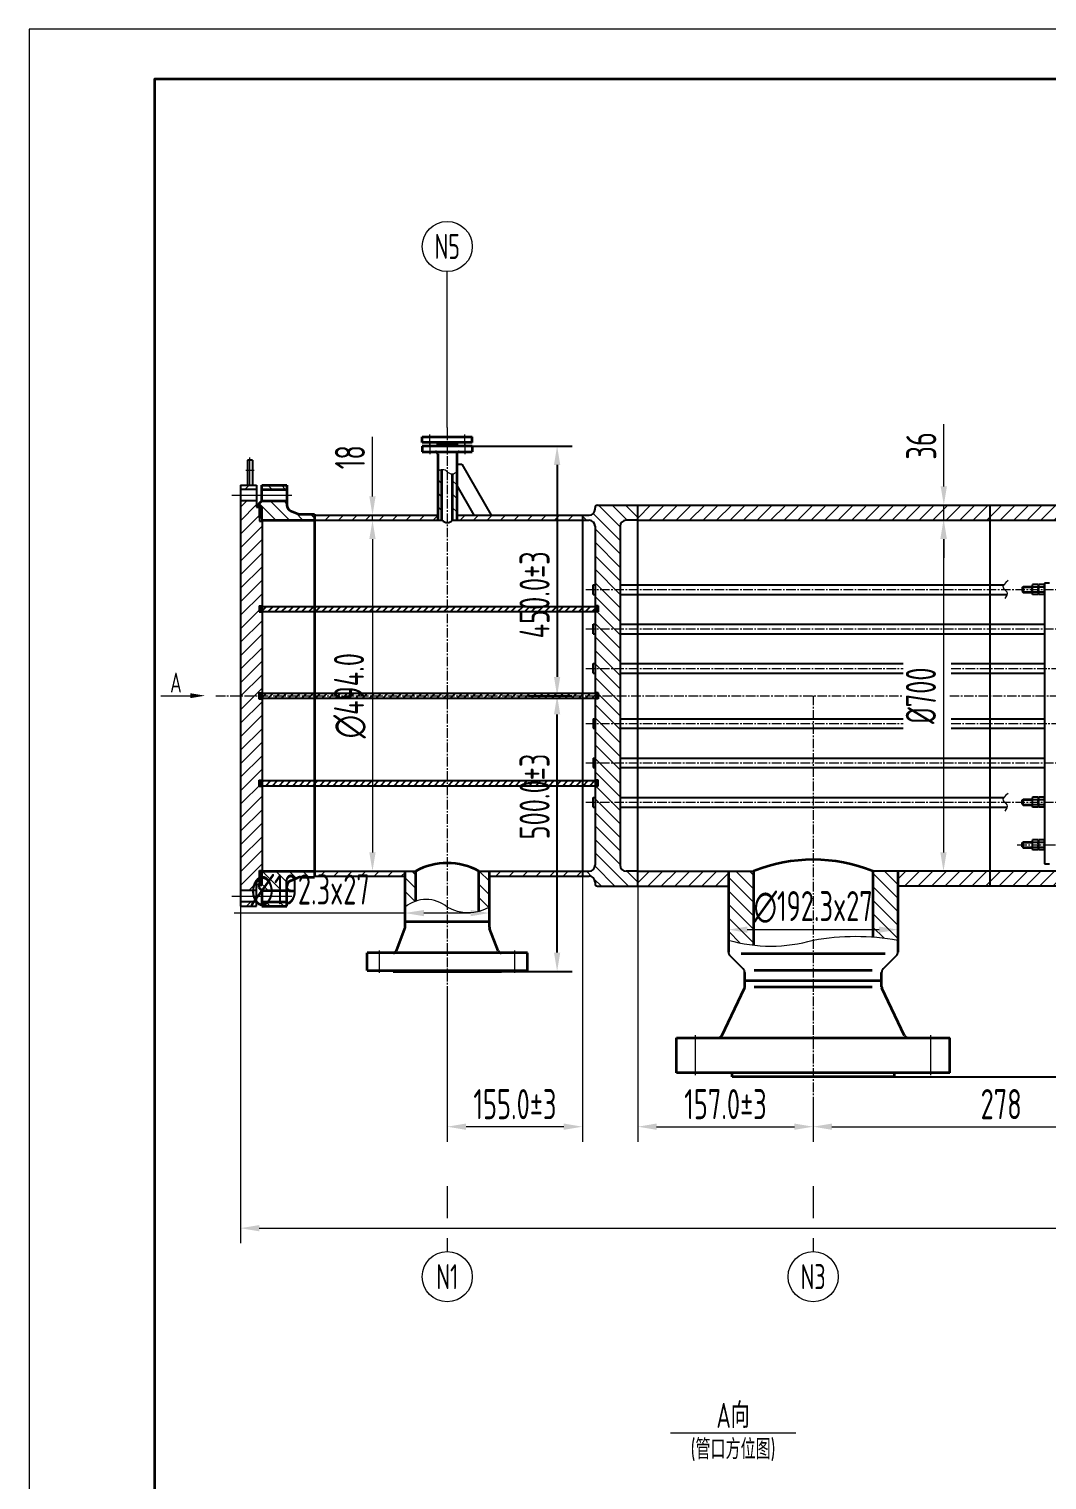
# Model space of a CAD drawing. Header units: millimetres. Extents: x 5765 to 6606, y -201 to 393.
# Drawn here: x 5765 to 5968.1, y 104 to 393.4 of the extents above; entities that cross this region are included whole.
import ezdxf
from ezdxf.enums import TextEntityAlignment as Align

# ---------------------------------------------------------------- set-up
doc = ezdxf.new("R2010")
doc.units = ezdxf.units.MM
doc.linetypes.add('CENTER2', pattern=[28.575, 19.05, -3.175, 3.175, -3.175])
for name, color, linetype, lineweight in [('1粗实线', 7, 'Continuous', 35), ('2细实线', 3, 'Continuous', 13), ('3中心线', 1, 'CENTER2', 13), ('6剖面线', 6, 'Continuous', 13), ('7文本', 2, 'Continuous', 13), ('8标注', 3, 'Continuous', 13), ('9图表', 4, 'Continuous', 13)]:
    doc.layers.add(name, color=color, linetype=linetype, lineweight=lineweight)
doc.styles.add('lanpec', font='bpec_e.shx', dxfattribs={"width": 0.75, "bigfont": 'hztxt.shx'})
doc.styles.add('lanpec-dim', font='bpec_e.shx', dxfattribs={"width": 0.75})
doc.dimstyles.new('lanpec-1.5', dxfattribs={"dimscale": 1.5, "dimtxt": 4, "dimasz": 2.5, "dimexe": 2, "dimexo": 0, "dimgap": 1, "dimtad": 1, "dimrnd": 0.01, "dimdsep": 46, "dimtxsty": 'lanpec', "dimcen": 0, "dimclrd": 4, "dimclre": 4, "dimclrt": 4, "dimadec": 1, "dimazin": 2, "dimtfac": 1, "dimtmove": 0, "dimatfit": 3, "dimfxl": 1, "dimtfillclr": 4, "dimlwd": -1, "dimlwe": -1, "dimarcsym": 0})
doc.dimstyles.new('lanpec-1.5水平', dxfattribs={"dimscale": 1.5, "dimtxt": 4, "dimasz": 2.5, "dimexe": 2, "dimexo": 0, "dimgap": 1, "dimtad": 1, "dimtoh": 1, "dimrnd": 0.01, "dimdsep": 46, "dimtxsty": 'lanpec', "dimcen": 0, "dimclrd": 4, "dimclre": 4, "dimclrt": 4, "dimadec": 1, "dimazin": 2, "dimtfac": 1, "dimtmove": 0, "dimatfit": 3, "dimfxl": 1, "dimtfillclr": 4, "dimlwd": -1, "dimlwe": -1, "dimarcsym": 0})
pattern_1 = [(135, (3557.504, 860.3514), (-1.3470384, -1.3470384), [])]
pattern_2 = [(45, (3557.504, 860.3514), (-1.3470384, 1.3470384), [])]
pattern_3 = [(135, (5763.204, -194.7723), (-1.3470384, -1.3470384), [])]

# ---------------------------------------------------------------- blocks, each defined once
blk = doc.blocks.new('A1')
at = {"layer": '1粗实线'}
blk.add_lwpolyline([(-816, 10), (-10, 10), (-10, 584), (-816, 584)], close=True, dxfattribs=at)
at = {"layer": '9图表'}
blk.add_lwpolyline([(-841, 0), (0, 0), (0, 594), (-841, 594)], close=True, dxfattribs=at)
blk = doc.blocks.new('*D54')
at = {"layer": '8标注', "color": 4, "transparency": 16777216}
for p, q in [((5886.46, 222.45), (5886.46, 171.47)), ((5921.46, 179.62), (5921.46, 171.47)), ((5890.21, 174.47), (5917.71, 174.47))]:
    blk.add_line(p, q, dxfattribs=at)
for points in [[(5890.21, 175.1), (5890.21, 173.85), (5886.46, 174.47)], [(5917.71, 175.1), (5917.71, 173.85), (5921.46, 174.47)]]:
    blk.add_solid(points, dxfattribs=at)
at = {"layer": 'Defpoints', "color": 0, "transparency": 16777216}
for p in [(5886.46, 222.45), (5921.46, 179.62), (5921.46, 174.47)]:
    blk.add_point(p, dxfattribs=at)
at = {"layer": '8标注', "color": 4, "transparency": 16777216, "insert": (5903.96, 178.97), "char_height": 6, "attachment_point": 5, "style": 'lanpec'}
blk.add_mtext('157.0±3', dxfattribs=at)
blk = doc.blocks.new('*D55')
at = {"layer": '8标注', "color": 4, "transparency": 16777216}
for p, q in [((5875.46, 224.45), (5875.46, 171.47)), ((5848.46, 201.31), (5848.46, 171.47)), ((5871.71, 174.47), (5852.21, 174.47))]:
    blk.add_line(p, q, dxfattribs=at)
for points in [[(5852.21, 175.1), (5852.21, 173.85), (5848.46, 174.47)], [(5871.71, 175.1), (5871.71, 173.85), (5875.46, 174.47)]]:
    blk.add_solid(points, dxfattribs=at)
at = {"layer": 'Defpoints', "color": 0, "transparency": 16777216}
for p in [(5875.46, 224.45), (5848.46, 201.31), (5848.46, 174.47)]:
    blk.add_point(p, dxfattribs=at)
at = {"layer": '8标注', "color": 4, "transparency": 16777216, "insert": (5861.96, 178.97), "char_height": 6, "attachment_point": 5, "style": 'lanpec'}
blk.add_mtext('155.0±3', dxfattribs=at)
blk = doc.blocks.new('*D38')
at = {"layer": '8标注', "color": 4, "transparency": 16777216}
for p, q in [((5996.46, 200.78), (5996.46, 171.47)), ((5921.46, 179.62), (5921.46, 171.47)), ((5925.21, 174.47), (5992.71, 174.47))]:
    blk.add_line(p, q, dxfattribs=at)
for points in [[(5925.21, 175.1), (5925.21, 173.85), (5921.46, 174.47)], [(5992.71, 175.1), (5992.71, 173.85), (5996.46, 174.47)]]:
    blk.add_solid(points, dxfattribs=at)
at = {"layer": 'Defpoints', "color": 0, "transparency": 16777216}
for p in [(5996.46, 200.78), (5921.46, 179.62), (5996.46, 174.47)]:
    blk.add_point(p, dxfattribs=at)
at = {"layer": '8标注', "color": 4, "transparency": 16777216, "insert": (5958.96, 178.97), "char_height": 6, "attachment_point": 5, "style": 'lanpec'}
blk.add_mtext('278', dxfattribs=at)
blk = doc.blocks.new('*D53')
at = {"layer": '8标注', "color": 4, "transparency": 16777216}
for p, q in [((5807.21, 218.45), (5807.21, 151.23)), ((6379.11, 218.45), (6379.11, 151.23)), ((5810.96, 154.23), (6375.36, 154.23))]:
    blk.add_line(p, q, dxfattribs=at)
for points in [[(5810.96, 154.85), (5810.96, 153.6), (5807.21, 154.23)], [(6375.36, 154.85), (6375.36, 153.6), (6379.11, 154.23)]]:
    blk.add_solid(points, dxfattribs=at)
at = {"layer": 'Defpoints', "color": 0, "transparency": 16777216}
for p in [(5807.21, 218.45), (6379.11, 218.45), (6379.11, 154.23)]:
    blk.add_point(p, dxfattribs=at)
at = {"layer": '8标注', "color": 4, "transparency": 16777216, "insert": (6093.16, 158.73), "char_height": 6, "attachment_point": 5, "style": 'lanpec'}
blk.add_mtext('5498', dxfattribs=at)
blk = doc.blocks.new('管口号')
at = {"layer": '2细实线'}
blk.add_circle((0, 5), 5, dxfattribs=at)
at = {"layer": '7文本', "style": 'lanpec', "width": 0.75}
blk.add_attdef('N', text='', height=5, dxfattribs=at).set_placement((0, 5), align=Align.MIDDLE_CENTER)
blk = doc.blocks.new('*D44')
at = {"layer": '8标注', "color": 4, "transparency": 16777216}
for p, q in [((5838.3, 295.45), (5830.55, 295.45)), ((5833.55, 291.7), (5833.55, 229.2)), ((5834.2, 225.45), (5830.55, 225.45))]:
    blk.add_line(p, q, dxfattribs=at)
for points in [[(5832.92, 291.7), (5834.17, 291.7), (5833.55, 295.45)], [(5832.92, 229.2), (5834.17, 229.2), (5833.55, 225.45)]]:
    blk.add_solid(points, dxfattribs=at)
at = {"layer": 'Defpoints', "color": 0, "transparency": 16777216}
for p in [(5838.3, 295.45), (5833.55, 225.45), (5834.2, 225.45)]:
    blk.add_point(p, dxfattribs=at)
at = {"layer": '8标注', "color": 4, "transparency": 16777216, "insert": (5829.05, 260.45), "char_height": 6, "attachment_point": 5, "rotation": 90, "style": 'lanpec'}
blk.add_mtext('∅494.0', dxfattribs=at)
blk = doc.blocks.new('*D45')
at = {"layer": '8标注', "color": 4, "transparency": 16777216}
for p, q in [((5833.55, 300.2), (5833.55, 312.12)), ((5833.55, 296.45), (5836.55, 296.45)), ((5833.55, 295.45), (5833.55, 296.45)), ((5833.55, 295.45), (5836.55, 295.45)), ((5833.55, 291.7), (5833.55, 287.95))]:
    blk.add_line(p, q, dxfattribs=at)
for points in [[(5832.92, 300.2), (5834.17, 300.2), (5833.55, 296.45)], [(5832.92, 291.7), (5834.17, 291.7), (5833.55, 295.45)]]:
    blk.add_solid(points, dxfattribs=at)
at = {"layer": 'Defpoints', "color": 0, "transparency": 16777216}
for p in [(5833.55, 296.45), (5833.55, 296.45), (5833.55, 295.45)]:
    blk.add_point(p, dxfattribs=at)
at = {"layer": '8标注', "color": 4, "transparency": 16777216, "insert": (5829.05, 308.03), "char_height": 6, "attachment_point": 5, "rotation": 90, "style": 'lanpec'}
blk.add_mtext('18', dxfattribs=at)
blk = doc.blocks.new('*D51')
at = {"layer": '8标注', "color": 4, "transparency": 16777216}
for p, q in [((5904.56, 215.24), (5904.56, 210.78)), ((5938.36, 213.23), (5938.36, 216.78)), ((5908.31, 213.78), (5934.61, 213.78))]:
    blk.add_line(p, q, dxfattribs=at)
for points in [[(5908.31, 214.41), (5908.31, 213.16), (5904.56, 213.78)], [(5934.61, 214.41), (5934.61, 213.16), (5938.36, 213.78)]]:
    blk.add_solid(points, dxfattribs=at)
at = {"layer": 'Defpoints', "color": 0, "transparency": 16777216}
for p in [(5904.56, 215.24), (5938.36, 213.78), (5938.36, 213.23)]:
    blk.add_point(p, dxfattribs=at)
at = {"layer": '8标注', "color": 4, "transparency": 16777216, "insert": (5921.46, 218.28), "char_height": 6, "width": 12.6667, "attachment_point": 5, "style": 'lanpec'}
blk.add_mtext('∅192.3x27', dxfattribs=at)
blk = doc.blocks.new('*D40')
at = {"color": 4, "transparency": 16777216}
for p, q in [((5864.65, 260.45), (5873.38, 260.45)), ((5870.38, 209.2), (5870.38, 256.7)), ((5858.64, 205.45), (5873.38, 205.45))]:
    blk.add_line(p, q, dxfattribs=at)
for points in [[(5869.75, 256.7), (5871, 256.7), (5870.38, 260.45)], [(5869.75, 209.2), (5871, 209.2), (5870.38, 205.45)]]:
    blk.add_solid(points, dxfattribs=at)
at = {"layer": 'Defpoints', "color": 0, "transparency": 16777216}
for p in [(5864.65, 260.45), (5870.38, 260.45), (5858.64, 205.45)]:
    blk.add_point(p, dxfattribs=at)
at = {"color": 4, "transparency": 16777216, "insert": (5865.88, 240.33), "char_height": 6, "attachment_point": 5, "rotation": 90, "style": 'lanpec'}
blk.add_mtext('500.0±3', dxfattribs=at)
blk = doc.blocks.new('*D56')
at = {"color": 4, "transparency": 16777216}
for p, q in [((6023.41, 260.45), (6030.06, 260.45)), ((6027.06, 188.2), (6027.06, 256.7)), ((5937.65, 184.45), (6030.06, 184.45))]:
    blk.add_line(p, q, dxfattribs=at)
for points in [[(6026.43, 256.7), (6027.68, 256.7), (6027.06, 260.45)], [(6026.43, 188.2), (6027.68, 188.2), (6027.06, 184.45)]]:
    blk.add_solid(points, dxfattribs=at)
at = {"layer": 'Defpoints', "color": 0, "transparency": 16777216}
for p in [(6023.41, 260.45), (6027.06, 260.45), (5937.65, 184.45)]:
    blk.add_point(p, dxfattribs=at)
at = {"color": 4, "transparency": 16777216, "insert": (6022.56, 202.57), "char_height": 6, "attachment_point": 5, "rotation": 90, "style": 'lanpec'}
blk.add_mtext('500.0±3', dxfattribs=at)
blk = doc.blocks.new('*D42')
at = {"layer": '8标注', "color": 4, "transparency": 16777216}
for p, q in [((5840.05, 217.09), (5805.96, 217.09)), ((5840.05, 217.49), (5840.05, 214.09)), ((5853.13, 217.09), (5843.8, 217.09)), ((5856.88, 217.49), (5856.88, 214.09))]:
    blk.add_line(p, q, dxfattribs=at)
for points in [[(5843.8, 217.71), (5843.8, 216.46), (5840.05, 217.09)], [(5853.13, 217.71), (5853.13, 216.46), (5856.88, 217.09)]]:
    blk.add_solid(points, dxfattribs=at)
at = {"layer": 'Defpoints', "color": 0, "transparency": 16777216}
for p in [(5840.05, 217.49), (5856.88, 217.49), (5856.88, 217.09)]:
    blk.add_point(p, dxfattribs=at)
at = {"layer": '8标注', "color": 4, "transparency": 16777216, "insert": (5821.13, 221.59), "char_height": 6, "attachment_point": 5, "style": 'lanpec'}
blk.add_mtext('∅192.3x27', dxfattribs=at)
blk = doc.blocks.new('*U58')
at = {"layer": '2细实线'}
blk.add_line((-12.5, 0), (12.5, 0), dxfattribs=at)
at = {"layer": '7文本', "style": 'lanpec', "width": 0.75}
for tag, height, p in [('节点图名称', 5, (0, 3.5)), ('比例', 4, (0, -3.25))]:
    blk.add_attdef(tag, text='', height=height, dxfattribs=at).set_placement(p, align=Align.MIDDLE_CENTER)
blk = doc.blocks.new('*D63')
at = {"color": 4, "transparency": 16777216}
for p, q in [((5850.61, 310.25), (5873.38, 310.25)), ((5870.38, 306.5), (5870.38, 264.2)), ((5864.65, 260.45), (5873.38, 260.45))]:
    blk.add_line(p, q, dxfattribs=at)
for points in [[(5869.75, 306.5), (5871, 306.5), (5870.38, 310.25)], [(5869.75, 264.2), (5871, 264.2), (5870.38, 260.45)]]:
    blk.add_solid(points, dxfattribs=at)
at = {"layer": 'Defpoints', "color": 0, "transparency": 16777216}
for p in [(5850.61, 310.25), (5864.65, 260.45), (5870.38, 260.45)]:
    blk.add_point(p, dxfattribs=at)
at = {"color": 4, "transparency": 16777216, "insert": (5865.88, 280.57), "char_height": 6, "attachment_point": 5, "rotation": 90, "style": 'lanpec'}
blk.add_mtext('450.0±3', dxfattribs=at)
blk = doc.blocks.new('*D72')
at = {"layer": '8标注', "color": 4, "transparency": 16777216}
for p, q in [((5947.45, 295.45), (5950.45, 295.45)), ((5947.45, 291.7), (5947.45, 229.2)), ((5947.45, 225.45), (5950.45, 225.45))]:
    blk.add_line(p, q, dxfattribs=at)
for points in [[(5946.83, 291.7), (5948.08, 291.7), (5947.45, 295.45)], [(5946.83, 229.2), (5948.08, 229.2), (5947.45, 225.45)]]:
    blk.add_solid(points, dxfattribs=at)
at = {"layer": 'Defpoints', "color": 0, "transparency": 16777216}
for p in [(5947.45, 295.45), (5947.45, 225.45), (5947.45, 225.45)]:
    blk.add_point(p, dxfattribs=at)
at = {"layer": '8标注', "color": 4, "transparency": 16777216, "insert": (5942.95, 260.45), "char_height": 6, "attachment_point": 5, "rotation": 90, "style": 'lanpec'}
blk.add_mtext('%%c700', dxfattribs=at)
blk = doc.blocks.new('*D73')
at = {"layer": '8标注', "color": 4, "transparency": 16777216}
for p, q in [((5947.52, 302.2), (5947.52, 314.62)), ((5947.52, 298.45), (5950.52, 298.45)), ((5947.52, 295.45), (5947.52, 298.45)), ((5947.45, 295.45), (5950.52, 295.45)), ((5947.52, 291.7), (5947.52, 287.95))]:
    blk.add_line(p, q, dxfattribs=at)
for points in [[(5946.89, 302.2), (5948.14, 302.2), (5947.52, 298.45)], [(5946.89, 291.7), (5948.14, 291.7), (5947.52, 295.45)]]:
    blk.add_solid(points, dxfattribs=at)
at = {"layer": 'Defpoints', "color": 0, "transparency": 16777216}
for p in [(5947.52, 298.45), (5947.52, 298.45), (5947.45, 295.45)]:
    blk.add_point(p, dxfattribs=at)
at = {"layer": '8标注', "color": 4, "transparency": 16777216, "insert": (5943.02, 310.28), "char_height": 6, "attachment_point": 5, "rotation": 90, "style": 'lanpec'}
blk.add_mtext('36', dxfattribs=at)

msp = doc.modelspace()

# ---------------------------------------------------------------- hatches: boundary and pattern name
h = msp.add_hatch()
h.set_pattern_fill('ANSI37', color=6, scale=0.05)
h.set_pattern_definition([(45, (5696.0028, 662.83329), (-0.1122532, 0.1122532), []), (135, (5696.0028, 662.83329), (-0.1122532, -0.1122532), [])])
h.paths.add_polyline_path([(5811.36, 278.37), (5810.91, 278.37), (5810.91, 277.77), (5811.36, 277.77)])
h.paths.add_polyline_path([(5811.36, 277.77), (5810.91, 277.77), (5810.91, 277.17), (5811.36, 277.17)])
h = msp.add_hatch()
h.set_pattern_fill('ANSI31', color=6, scale=0.3)
h.set_pattern_definition([(45, (5763.2028, 662.8333), (-0.6735192, 0.6735192), [])])
h.paths.add_polyline_path([(5821.96, 278.27), (5811.36, 278.27), (5811.36, 277.77), (5821.96, 277.77)])
h.paths.add_polyline_path([(5821.96, 277.77), (5811.36, 277.77), (5811.36, 277.27), (5821.96, 277.27)])
h.paths.add_polyline_path([(5875.46, 278.27), (5848.46, 278.27), (5848.46, 277.77), (5875.46, 277.77)])
h.paths.add_polyline_path([(5875.46, 277.77), (5848.46, 277.77), (5848.46, 277.27), (5875.46, 277.27)])
h.paths.add_polyline_path([(5878.11, 277.77), (5875.46, 277.77), (5875.46, 277.27), (5878.11, 277.27)])
h.paths.add_polyline_path([(5878.11, 278.27), (5875.46, 278.27), (5875.46, 277.77), (5878.11, 277.77)])
h.paths.add_polyline_path([(5834.287, 277.77), (5834.287, 277.27), (5848.46, 277.27), (5848.46, 277.77)])
h.paths.add_polyline_path([(5834.287, 277.27), (5834.287, 277.77), (5821.96, 277.77), (5821.96, 277.27)])
h.paths.add_polyline_path([(5834.287, 278.27), (5834.287, 277.77), (5848.46, 277.77), (5848.46, 278.27)])
h.paths.add_polyline_path([(5834.287, 277.77), (5834.287, 278.27), (5821.96, 278.27), (5821.96, 277.77)])
h = msp.add_hatch()
h.set_pattern_fill('ANSI37', color=6, scale=0.05)
h.set_pattern_definition([(45, (5763.2028, 662.83329), (-0.1122532, 0.1122532), []), (135, (5763.2028, 662.83329), (-0.1122532, -0.1122532), [])])
h.paths.add_polyline_path([(5878.56, 278.37), (5878.11, 278.37), (5878.11, 277.77), (5878.56, 277.77)])
h.paths.add_polyline_path([(5878.56, 277.77), (5878.11, 277.77), (5878.11, 277.17), (5878.56, 277.17)])
h = msp.add_hatch()
h.set_pattern_fill('ANSI37', color=6, scale=0.05)
h.set_pattern_definition([(45, (5695.9928, 645.50329), (-0.1122532, 0.1122532), []), (135, (5695.9928, 645.50329), (-0.1122532, -0.1122532), [])])
h.paths.add_polyline_path([(5811.35, 261.04), (5810.9, 261.04), (5810.9, 260.44), (5811.35, 260.44)])
h.paths.add_polyline_path([(5811.35, 260.44), (5810.9, 260.44), (5810.9, 259.84), (5811.35, 259.84)])
h = msp.add_hatch()
h.set_pattern_fill('ANSI31', color=6, scale=0.3)
h.set_pattern_definition([(45, (5763.1928, 645.5033), (-0.6735192, 0.6735192), [])])
h.paths.add_polyline_path([(5821.95, 260.94), (5811.35, 260.94), (5811.35, 260.44), (5821.95, 260.44)])
h.paths.add_polyline_path([(5821.95, 260.44), (5811.35, 260.44), (5811.35, 259.94), (5821.95, 259.94)])
h.paths.add_polyline_path([(5875.45, 260.94), (5848.45, 260.94), (5848.45, 260.44), (5875.45, 260.44)])
h.paths.add_polyline_path([(5875.45, 260.44), (5848.45, 260.44), (5848.45, 259.94), (5875.45, 259.94)])
h.paths.add_polyline_path([(5878.1, 260.44), (5875.45, 260.44), (5875.45, 259.94), (5878.1, 259.94)])
h.paths.add_polyline_path([(5878.1, 260.94), (5875.45, 260.94), (5875.45, 260.44), (5878.1, 260.44)])
h.paths.add_polyline_path([(5834.277, 260.44), (5834.277, 259.94), (5848.45, 259.94), (5848.45, 260.44)])
h.paths.add_polyline_path([(5834.277, 259.94), (5834.277, 260.44), (5821.95, 260.44), (5821.95, 259.94)])
h.paths.add_polyline_path([(5834.277, 260.94), (5834.277, 260.44), (5848.45, 260.44), (5848.45, 260.94)])
h.paths.add_polyline_path([(5834.277, 260.44), (5834.277, 260.94), (5821.95, 260.94), (5821.95, 260.44)])
h = msp.add_hatch()
h.set_pattern_fill('ANSI37', color=6, scale=0.05)
h.set_pattern_definition([(45, (5763.1928, 645.50329), (-0.1122532, 0.1122532), []), (135, (5763.1928, 645.50329), (-0.1122532, -0.1122532), [])])
h.paths.add_polyline_path([(5878.55, 261.04), (5878.1, 261.04), (5878.1, 260.44), (5878.55, 260.44)])
h.paths.add_polyline_path([(5878.55, 260.44), (5878.1, 260.44), (5878.1, 259.84), (5878.55, 259.84)])
h = msp.add_hatch()
h.set_pattern_fill('ANSI37', color=6, scale=0.05)
h.set_pattern_definition([(45, (5696.0028, 660.87903), (-0.1122532, 0.1122532), []), (135, (5696.0028, 660.87903), (-0.1122532, -0.1122532), [])])
h.paths.add_polyline_path([(5811.36, 242.4), (5810.91, 242.4), (5810.91, 243), (5811.36, 243)])
h.paths.add_polyline_path([(5811.36, 243), (5810.91, 243), (5810.91, 243.6), (5811.36, 243.6)])
h = msp.add_hatch()
h.set_pattern_fill('ANSI31', color=6, scale=0.3)
h.set_pattern_definition([(45, (5763.2028, 660.879), (-0.6735192, 0.6735192), [])])
h.paths.add_polyline_path([(5821.96, 242.5), (5811.36, 242.5), (5811.36, 243), (5821.96, 243)])
h.paths.add_polyline_path([(5821.96, 243), (5811.36, 243), (5811.36, 243.5), (5821.96, 243.5)])
h.paths.add_polyline_path([(5875.46, 242.5), (5848.46, 242.5), (5848.46, 243), (5875.46, 243)])
h.paths.add_polyline_path([(5875.46, 243), (5848.46, 243), (5848.46, 243.5), (5875.46, 243.5)])
h.paths.add_polyline_path([(5878.11, 243), (5875.46, 243), (5875.46, 243.5), (5878.11, 243.5)])
h.paths.add_polyline_path([(5878.11, 242.5), (5875.46, 242.5), (5875.46, 243), (5878.11, 243)])
h.paths.add_polyline_path([(5834.287, 243), (5834.287, 243.5), (5848.46, 243.5), (5848.46, 243)])
h.paths.add_polyline_path([(5834.287, 243.5), (5834.287, 243), (5821.96, 243), (5821.96, 243.5)])
h.paths.add_polyline_path([(5834.287, 242.5), (5834.287, 243), (5848.46, 243), (5848.46, 242.5)])
h.paths.add_polyline_path([(5834.287, 243), (5834.287, 242.5), (5821.96, 242.5), (5821.96, 243)])
h = msp.add_hatch()
h.set_pattern_fill('ANSI37', color=6, scale=0.05)
h.set_pattern_definition([(45, (5763.2028, 660.87903), (-0.1122532, 0.1122532), []), (135, (5763.2028, 660.87903), (-0.1122532, -0.1122532), [])])
h.paths.add_polyline_path([(5878.56, 242.4), (5878.11, 242.4), (5878.11, 243), (5878.56, 243)])
h.paths.add_polyline_path([(5878.56, 243), (5878.11, 243), (5878.11, 243.6), (5878.56, 243.6)])
at = {"layer": '6剖面线'}
h = msp.add_hatch(dxfattribs=at)
h.set_pattern_fill('ANSI31', color=256, scale=0.6, angle=90, style=0)
h.set_pattern_definition(pattern_1)
h.paths.add_polyline_path([(5847.411, 305.533, 0.1897678), (5846.561, 305.12), (5846.561, 295.448), (5847.411, 295.448)])
h.paths.add_polyline_path([(5850.361, 305.12, -0.1897678), (5849.511, 304.707), (5849.511, 295.448), (5850.361, 295.448)])
h = msp.add_hatch(dxfattribs=at)
h.set_pattern_fill('ANSI31', color=256, scale=0.6, style=0)
h.set_pattern_definition([(45, (5809.9361, 249.5905), (-1.34704, 1.34704), [])])
h.paths.add_polyline_path([(5811.511, 260.448), (5807.211, 260.448), (5807.211, 221.598), (5810.411, 221.598), (5810.411, 222.848), (5811.011, 222.848), (5811.011, 224.948), (5811.011, 225.598), (5811.511, 225.598)])
h.paths.add_polyline_path([(5810.411, 219.298), (5807.211, 219.298), (5807.211, 218.448), (5810.411, 218.448)])
h.paths.add_polyline_path([(5807.211, 301.598), (5810.411, 301.598), (5810.411, 302.448), (5807.211, 302.448)])
h.paths.add_polyline_path([(5810.411, 299.298), (5807.211, 299.298), (5807.211, 260.448), (5811.511, 260.448), (5811.511, 295.298), (5811.011, 295.298), (5811.011, 298.048), (5810.411, 298.048)])
h = msp.add_hatch(dxfattribs=at)
h.set_pattern_fill('ANSI31', color=256, scale=0.6, angle=90, style=0)
h.set_pattern_definition(pattern_1)
h.paths.add_polyline_path([(5816.461, 302.448), (5811.461, 302.448), (5811.461, 301.598), (5816.461, 301.598)])
h.paths.add_polyline_path([(5817.215, 297.347, -0.3066784), (5816.461, 298.461), (5816.461, 299.298), (5811.461, 299.298), (5810.861, 298.698), (5810.861, 298.198), (5811.461, 298.198), (5811.461, 295.948), (5811.461, 295.448), (5821.961, 295.448), (5821.961, 296.648), (5819.192, 296.648, -0.0954146), (5818.747, 296.734)])
h.paths.add_polyline_path([(5817.215, 223.55), (5818.747, 224.163, -0.0954146), (5819.192, 224.248), (5821.961, 224.248), (5821.961, 225.448), (5811.461, 225.448), (5811.461, 222.698), (5810.861, 222.698), (5810.861, 222.198), (5811.461, 221.598), (5816.461, 221.598), (5816.461, 222.436, -0.3066784)])
h.paths.add_polyline_path([(5816.461, 219.298), (5811.461, 219.298), (5811.461, 218.448), (5816.461, 218.448)])
h = msp.add_hatch(dxfattribs=at)
h.set_pattern_fill('ANSI37', color=256, scale=0.1, style=0)
h.set_pattern_definition([(45, (3557.504, 860.35143), (-0.224506403, 0.224506403), []), (135, (3557.504, 860.35143), (-0.224506403, -0.224506403), [])])
h.paths.add_polyline_path([(5811.461, 298.148), (5811.011, 298.148), (5811.011, 295.948), (5811.461, 295.948)])
h = msp.add_hatch(dxfattribs=at)
h.set_pattern_fill('ANSI31', color=256, scale=0.6, angle=90, style=0)
h.set_pattern_definition(pattern_1)
h.paths.add_polyline_path([(5882.961, 239.231), (5877.961, 239.231), (5877.961, 226.648, -0.4142136), (5876.761, 225.448), (5875.461, 225.448), (5875.461, 224.448), (5876.761, 224.448, -0.4142136), (5877.961, 223.248), (5877.961, 222.948, 0.4142136), (5878.461, 222.448), (5886.461, 222.448), (5886.461, 225.448), (5884.161, 225.448, -0.4142136), (5882.961, 226.648)])
h.paths.add_polyline_path([(5882.961, 249.948), (5877.961, 249.948), (5877.961, 239.231), (5882.961, 239.231)])
h.paths.add_polyline_path([(5882.961, 260.448), (5877.961, 260.448), (5877.961, 249.948), (5882.961, 249.948)])
h.paths.add_polyline_path([(5882.961, 270.948), (5877.961, 270.948), (5877.961, 260.448), (5882.961, 260.448)])
h.paths.add_polyline_path([(5882.961, 281.666), (5877.961, 281.666), (5877.961, 270.948), (5882.961, 270.948)])
h.paths.add_polyline_path([(5882.961, 294.248, -0.4142136), (5884.161, 295.448), (5886.461, 295.448), (5886.461, 298.448), (5878.461, 298.448, 0.4142136), (5877.961, 297.948), (5877.961, 297.648, -0.4142136), (5876.761, 296.448), (5875.461, 296.448), (5875.461, 295.448), (5876.761, 295.448, -0.4142136), (5877.961, 294.248), (5877.961, 281.666), (5882.961, 281.666)])
h = msp.add_hatch(dxfattribs=at)
h.set_pattern_fill('ANSI31', color=256, scale=0.6, style=0)
h.set_pattern_definition(pattern_2)
h.paths.add_polyline_path([(5886.461, 298.448), (5886.461, 295.448), (5921.461, 295.448), (5921.461, 298.448)])
h.paths.add_polyline_path([(5886.461, 225.448), (5886.461, 222.448), (5904.561, 222.448), (5904.561, 225.448)])
h.paths.add_polyline_path([(5938.361, 225.448), (5938.361, 222.448), (6299.861, 222.448), (6299.861, 225.448)])
h.paths.add_polyline_path([(6247.961, 295.448), (6247.961, 298.448), (5921.461, 298.448), (5921.461, 295.448)])
h.paths.add_polyline_path([(6281.761, 298.448), (6281.761, 295.448), (6299.861, 295.448), (6299.861, 298.448)])
h = msp.add_hatch(dxfattribs=at)
h.set_pattern_fill('ANSI31', color=256, scale=0.6, style=0)
h.set_pattern_definition(pattern_2)
h.paths.add_polyline_path([(5846.561, 295.448), (5846.561, 296.448), (5821.961, 296.448), (5821.961, 295.448)])
h.paths.add_polyline_path([(5875.461, 295.448), (5875.461, 296.448), (5850.361, 296.448), (5850.361, 295.448)])
h = msp.add_hatch(dxfattribs=at)
h.set_pattern_fill('ANSI37', color=256, scale=0.1, style=0)
h.set_pattern_definition([(315, (3557.504, -339.45457), (-0.224506403, -0.224506403), []), (225, (3557.504, -339.45457), (-0.224506403, 0.224506403), [])])
h.paths.add_polyline_path([(5811.461, 224.948), (5811.011, 224.948), (5811.011, 222.748), (5811.461, 222.748)])
h = msp.add_hatch(dxfattribs=at)
h.set_pattern_fill('ANSI31', color=256, scale=0.6, style=0)
h.set_pattern_definition(pattern_2)
h.paths.add_polyline_path([(5840.046, 225.448), (5821.961, 225.448), (5821.961, 224.448), (5840.046, 224.448)])
h.paths.add_polyline_path([(5875.461, 225.448), (5856.876, 225.448), (5856.876, 224.448), (5875.461, 224.448)])
h = msp.add_hatch(dxfattribs=at)
h.set_pattern_fill('ANSI31', color=256, scale=0.6, angle=90, style=0)
h.set_pattern_definition(pattern_3)
h.paths.add_polyline_path([(5842.171, 225.448), (5840.046, 225.448), (5840.046, 218.286, -0.0927426), (5842.171, 219.463)])
h.paths.add_polyline_path([(5854.751, 217.38, 0.0716894), (5856.876, 218.286), (5856.876, 225.448), (5854.751, 225.448)])
h = msp.add_hatch(dxfattribs=at)
h.set_pattern_fill('ANSI31', color=256, scale=0.6, angle=90, style=0)
h.set_pattern_definition(pattern_3)
h.paths.add_polyline_path([(5909.561, 225.448), (5904.561, 225.448), (5904.561, 211.703, 0.04273), (5909.561, 210.684)])
h.paths.add_polyline_path([(5938.361, 225.448), (5933.361, 225.448), (5933.361, 212.328, -0.0262337), (5938.361, 211.703)])

# ---------------------------------------------------------------- linework, layer by layer
for p, q in [((5809.611, 307.448), (5808.611, 307.448)), ((5808.611, 307.448), (5808.611, 302.448)), ((5809.611, 307.448), (5809.611, 302.448)), ((5850.361, 306.628), (5851.361, 306.628)), ((5851.361, 306.628), (5857.239, 296.448)), ((5807.211, 302.448), (5807.211, 218.448)), ((5807.211, 302.448), (5810.411, 302.448)), ((5810.411, 301.598), (5807.211, 301.598)), ((5810.411, 302.448), (5810.411, 298.048)), ((5850.361, 302.36), (5853.774, 296.448)), ((5810.411, 299.298), (5807.211, 299.298)), ((5811.461, 298.198), (5811.461, 295.298)), ((5878.461, 298.448), (5886.461, 298.448)), ((5886.461, 298.448), (5921.461, 298.448)), ((5886.461, 260.448), (5886.461, 298.448)), ((5886.461, 260.448), (5886.461, 298.448)), ((5921.461, 298.448), (6247.961, 298.448)), ((5956.77, 222.448), (5956.77, 298.448)), ((5810.411, 298.048), (5811.011, 298.048)), ((5811.011, 298.048), (5811.011, 295.298)), ((5811.011, 295.298), (5811.511, 295.298)), ((5811.511, 295.298), (5811.511, 225.598)), ((5821.961, 296.448), (5846.561, 296.448)), ((5821.961, 295.448), (5847.411, 295.448)), ((5849.511, 295.448), (5875.461, 295.448)), ((5850.361, 296.448), (5875.461, 296.448)), ((5875.461, 296.448), (5875.461, 224.448)), ((5875.461, 296.448), (5876.761, 296.448)), ((5875.461, 295.448), (5876.761, 295.448)), ((5877.961, 297.648), (5877.961, 297.948)), ((5886.461, 295.448), (5884.161, 295.448)), ((5886.461, 295.448), (5921.461, 295.448)), ((5921.461, 295.448), (6252.961, 295.448)), ((5877.961, 294.248), (5877.961, 260.93)), ((5882.961, 294.248), (5882.961, 226.648)), ((5877.552, 280.668), (5877.552, 282.568)), ((5877.552, 282.568), (5878.002, 282.568)), ((5883.002, 282.568), (5959.467, 282.568)), ((5963.162, 282.018), (5963.362, 282.218)), ((5963.162, 282.018), (5963.162, 281.218)), ((5963.162, 281.218), (5963.362, 281.018)), ((5963.362, 282.218), (5963.362, 281.018)), ((5963.362, 282.218), (5965.162, 282.218)), ((5963.362, 281.018), (5965.162, 281.018)), ((5965.162, 280.868), (5965.162, 282.368)), ((5966.312, 282.618), (5965.233, 282.618)), ((5966.312, 282.118), (5965.233, 282.118)), ((5966.312, 281.118), (5965.233, 281.118)), ((5966.382, 280.868), (5966.382, 282.368)), ((5966.382, 280.868), (5966.382, 282.368)), ((5967.532, 282.618), (5966.453, 282.618)), ((5967.532, 282.118), (5966.453, 282.118)), ((5967.532, 281.118), (5966.453, 281.118)), ((5967.602, 282.9), (5967.602, 226.9)), ((5968.602, 282.9), (5967.602, 282.9)), ((5967.602, 280.868), (5967.602, 282.368)), ((5810.91, 278.37), (5810.91, 277.17)), ((5810.91, 278.37), (5811.51, 278.37)), ((5811.36, 278.37), (5811.36, 277.17)), ((5811.36, 278.27), (5878.11, 278.27)), ((5877.552, 280.668), (5878.002, 280.668)), ((5878.56, 278.37), (5877.96, 278.37)), ((5878.11, 278.37), (5878.11, 277.17)), ((5878.56, 278.37), (5878.56, 277.17)), ((5883.002, 280.668), (5960.121, 280.668)), ((5966.312, 280.618), (5965.233, 280.618)), ((5967.532, 280.618), (5966.453, 280.618)), ((5810.91, 277.17), (5811.51, 277.17)), ((5811.36, 277.27), (5878.11, 277.27)), ((5878.56, 277.17), (5877.96, 277.17)), ((5877.552, 272.805), (5877.552, 274.705)), ((5877.552, 274.705), (5878.002, 274.705)), ((5877.552, 272.805), (5878.002, 272.805)), ((5883.002, 274.705), (5967.602, 274.705)), ((5883.002, 272.805), (5967.602, 272.805)), ((5877.552, 264.943), (5877.552, 266.843)), ((5877.552, 266.843), (5878.002, 266.843)), ((5883.002, 266.843), (5939.44, 266.843)), ((5949.001, 266.843), (5967.602, 266.843)), ((5877.552, 264.943), (5878.002, 264.943)), ((5883.002, 264.943), (5939.44, 264.943)), ((5949.001, 264.943), (5967.602, 264.943)), ((5810.9, 261.04), (5810.9, 259.84)), ((5810.9, 261.04), (5811.5, 261.04)), ((5811.35, 261.04), (5811.35, 259.84)), ((5811.35, 260.94), (5878.1, 260.94)), ((5878.55, 261.04), (5877.95, 261.04)), ((5878.1, 261.04), (5878.1, 259.84)), ((5878.55, 261.04), (5878.55, 259.84)), ((5810.9, 259.84), (5811.5, 259.84)), ((5811.35, 259.94), (5878.1, 259.94)), ((5878.55, 259.84), (5877.95, 259.84)), ((5877.96, 259.948), (5877.96, 226.63)), ((5886.461, 222.448), (5886.461, 260.448)), ((5877.552, 255.857), (5877.552, 253.957)), ((5877.552, 255.857), (5878.002, 255.857)), ((5883.002, 255.857), (5939.44, 255.857)), ((5949.001, 255.857), (5967.602, 255.857)), ((5877.552, 253.957), (5878.002, 253.957)), ((5883.002, 253.957), (5939.44, 253.957)), ((5949.001, 253.957), (5967.602, 253.957)), ((5877.552, 247.995), (5877.552, 246.095)), ((5877.552, 247.995), (5878.002, 247.995)), ((5877.552, 246.095), (5878.002, 246.095)), ((5883.002, 247.995), (5967.602, 247.995)), ((5883.002, 246.095), (5967.602, 246.095)), ((5810.91, 242.4), (5810.91, 243.6)), ((5810.91, 243.6), (5811.51, 243.6)), ((5811.36, 242.4), (5811.36, 243.6)), ((5811.36, 243.5), (5878.11, 243.5)), ((5878.56, 243.6), (5877.96, 243.6)), ((5878.11, 242.4), (5878.11, 243.6)), ((5878.56, 242.4), (5878.56, 243.6)), ((5810.91, 242.4), (5811.51, 242.4)), ((5811.36, 242.5), (5878.11, 242.5)), ((5878.56, 242.4), (5877.96, 242.4)), ((5877.552, 238.232), (5877.552, 240.132)), ((5877.552, 240.132), (5878.002, 240.132)), ((5877.552, 238.232), (5878.002, 238.232)), ((5883.002, 240.132), (5959.467, 240.132)), ((5883.002, 238.232), (5960.121, 238.232)), ((5963.162, 239.582), (5963.362, 239.782)), ((5963.162, 238.782), (5963.162, 239.582)), ((5963.162, 238.782), (5963.362, 238.582)), ((5963.362, 238.582), (5963.362, 239.782)), ((5963.362, 239.782), (5965.162, 239.782)), ((5963.362, 238.582), (5965.162, 238.582)), ((5965.162, 239.932), (5965.162, 238.432)), ((5966.312, 240.182), (5965.233, 240.182)), ((5966.312, 239.682), (5965.233, 239.682)), ((5966.312, 238.682), (5965.233, 238.682)), ((5966.312, 238.182), (5965.233, 238.182)), ((5966.382, 239.932), (5966.382, 238.432)), ((5966.382, 239.932), (5966.382, 238.432)), ((5967.532, 240.182), (5966.453, 240.182)), ((5967.532, 239.682), (5966.453, 239.682)), ((5967.532, 238.682), (5966.453, 238.682)), ((5967.532, 238.182), (5966.453, 238.182)), ((5967.602, 239.932), (5967.602, 238.432)), ((5966.312, 231.695), (5965.233, 231.695)), ((5967.532, 231.695), (5966.453, 231.695)), ((5963.162, 231.095), (5963.362, 231.295)), ((5963.162, 230.295), (5963.162, 231.095)), ((5963.162, 230.295), (5963.362, 230.095)), ((5963.362, 230.095), (5963.362, 231.295)), ((5963.362, 231.295), (5965.162, 231.295)), ((5963.362, 230.095), (5965.162, 230.095)), ((5965.162, 231.445), (5965.162, 229.945)), ((5966.312, 231.195), (5965.233, 231.195)), ((5966.312, 230.195), (5965.233, 230.195)), ((5966.312, 229.695), (5965.233, 229.695)), ((5966.382, 231.445), (5966.382, 229.945)), ((5966.382, 231.445), (5966.382, 229.945)), ((5967.532, 231.195), (5966.453, 231.195)), ((5967.532, 230.195), (5966.453, 230.195)), ((5967.532, 229.695), (5966.453, 229.695)), ((5967.602, 231.445), (5967.602, 229.945)), ((5967.602, 226.9), (5968.602, 226.9)), ((5811.011, 222.848), (5811.011, 225.598)), ((5811.011, 225.598), (5811.511, 225.598)), ((5821.961, 225.448), (5842.171, 225.448)), ((5821.961, 224.448), (5840.046, 224.448)), ((5854.751, 225.448), (5875.461, 225.448)), ((5856.876, 224.448), (5875.461, 224.448)), ((5875.461, 225.448), (5876.761, 225.448)), ((5875.461, 224.448), (5876.761, 224.448)), ((5877.961, 223.248), (5877.961, 222.948)), ((5886.461, 225.448), (5884.161, 225.448)), ((5886.461, 225.448), (5909.561, 225.448)), ((6299.861, 225.448), (5933.361, 225.448)), ((5810.411, 221.598), (5807.211, 221.598)), ((5810.411, 218.448), (5810.411, 222.848)), ((5810.411, 222.848), (5811.011, 222.848)), ((5878.461, 222.448), (5886.461, 222.448)), ((5886.461, 222.448), (5904.561, 222.448)), ((6299.861, 222.448), (5938.361, 222.448)), ((5810.411, 219.298), (5807.211, 219.298)), ((5807.211, 218.448), (5810.411, 218.448)), ((5907.518, 205.933), (5904.854, 208.598)), ((5935.404, 205.933), (5938.068, 208.598))]:
    msp.add_line(p, q)
for points in [[(5811.011, 298.148), (5811.461, 298.148), (5811.461, 295.948), (5811.011, 295.948)], [(5811.011, 222.748), (5811.461, 222.748), (5811.461, 224.948), (5811.011, 224.948)]]:
    msp.add_lwpolyline(points, close=True)
for centre, radius, start, end in [((5878.461, 297.948), 0.5, 90, 180), ((5848.461, 296.379), 1.403, 221.56169, 318.43831), ((5876.761, 297.648), 1.2, 270, 0), ((5876.761, 294.248), 1.2, 0, 90), ((5884.161, 294.248), 1.2, 90, 180), ((5965.639, 282.368), 0.477, 148.35948, 211.64052), ((5966.962, 281.618), 1.8, 163.87238, 196.12762), ((5965.639, 280.868), 0.477, 148.35948, 211.64052), ((5965.906, 282.368), 0.477, 328.35948, 31.64052), ((5964.582, 281.618), 1.8, 343.87238, 16.12762), ((5965.906, 280.868), 0.477, 328.35948, 31.64052), ((5966.859, 282.368), 0.477, 148.35948, 211.64052), ((5968.182, 281.618), 1.8, 163.87238, 196.12762), ((5966.859, 280.868), 0.477, 148.35948, 211.64052), ((5967.126, 282.368), 0.477, 328.35948, 31.64052), ((5965.802, 281.618), 1.8, 343.87238, 16.12762), ((5967.126, 280.868), 0.477, 328.35948, 31.64052), ((5965.639, 239.932), 0.477, 148.35948, 211.64052), ((5966.962, 239.182), 1.8, 163.87238, 196.12762), ((5965.639, 238.432), 0.477, 148.35948, 211.64052), ((5965.906, 239.932), 0.477, 328.35948, 31.64052), ((5964.582, 239.182), 1.8, 343.87238, 16.12762), ((5965.906, 238.432), 0.477, 328.35948, 31.64052), ((5966.859, 239.932), 0.477, 148.35948, 211.64052), ((5968.182, 239.182), 1.8, 163.87238, 196.12762), ((5966.859, 238.432), 0.477, 148.35948, 211.64052), ((5967.126, 239.932), 0.477, 328.35948, 31.64052), ((5965.802, 239.182), 1.8, 343.87238, 16.12762), ((5967.126, 238.432), 0.477, 328.35948, 31.64052), ((5965.639, 231.445), 0.477, 148.35948, 211.64052), ((5965.906, 231.445), 0.477, 328.35948, 31.64052), ((5966.859, 231.445), 0.477, 148.35948, 211.64052), ((5967.126, 231.445), 0.477, 328.35948, 31.64052), ((5966.962, 230.695), 1.8, 163.87238, 196.12762), ((5965.639, 229.945), 0.477, 148.35948, 211.64052), ((5964.582, 230.695), 1.8, 343.87238, 16.12762), ((5965.906, 229.945), 0.477, 328.35948, 31.64052), ((5968.182, 230.695), 1.8, 163.87238, 196.12762), ((5966.859, 229.945), 0.477, 148.35948, 211.64052), ((5965.802, 230.695), 1.8, 343.87238, 16.12762), ((5967.126, 229.945), 0.477, 328.35948, 31.64052), ((5876.761, 226.648), 1.2, 270, 0), ((5884.161, 226.648), 1.2, 180, 270), ((5876.761, 223.248), 1.2, 0, 90), ((5878.461, 222.948), 0.5, 180, 270), ((5905.561, 209.305), 1, 180, 225), ((5937.361, 209.305), 1, 315, 0), ((5906.811, 205.226), 1, 0, 45), ((5936.111, 205.226), 1, 135, 180)]:
    msp.add_arc(centre, radius, start, end)
msp.add_point((5848.461, 205.448))
at = {"layer": '1粗实线'}
for p, q in [((5843.461, 310.948), (5843.461, 312.068)), ((5843.461, 312.068), (5853.461, 312.068)), ((5853.461, 310.948), (5843.461, 310.948)), ((5853.461, 310.248), (5843.461, 310.248)), ((5843.461, 310.248), (5843.461, 309.128)), ((5846.316, 310.748), (5846.316, 310.948)), ((5850.606, 310.748), (5846.316, 310.748)), ((5850.606, 310.448), (5846.316, 310.448)), ((5846.316, 310.448), (5846.316, 310.248)), ((5850.606, 310.748), (5850.606, 310.948)), ((5850.606, 310.448), (5850.606, 310.248)), ((5853.461, 310.948), (5853.461, 312.068)), ((5853.461, 310.248), (5853.461, 309.128)), ((5843.461, 309.128), (5853.461, 309.128)), ((5846.561, 308.678), (5846.561, 295.448)), ((5850.361, 308.678), (5850.361, 295.448)), ((5847.411, 295.448), (5847.411, 305.533)), ((5849.511, 295.448), (5849.511, 304.707)), ((5811.461, 299.298), (5811.461, 302.448)), ((5811.461, 302.448), (5816.461, 302.448)), ((5811.461, 301.598), (5816.461, 301.598)), ((5816.461, 302.448), (5816.461, 298.461)), ((5810.861, 298.698), (5811.461, 299.298)), ((5810.861, 298.698), (5810.861, 298.048)), ((5810.861, 298.198), (5811.461, 298.198)), ((5811.461, 299.298), (5816.461, 299.298)), ((5811.461, 295.448), (5821.961, 295.448)), ((5817.215, 297.347), (5818.747, 296.734)), ((5819.192, 296.648), (5821.961, 296.648)), ((5821.961, 296.648), (5821.961, 224.248)), ((5811.461, 222.698), (5811.461, 225.598)), ((5811.461, 225.448), (5821.961, 225.448)), ((5817.215, 223.55), (5818.747, 224.163)), ((5819.192, 224.248), (5821.961, 224.248)), ((5840.046, 215.348), (5840.046, 225.448)), ((5842.171, 219.463), (5842.171, 225.448)), ((5854.751, 217.38), (5854.751, 225.448)), ((5856.876, 215.348), (5856.876, 225.448)), ((5904.561, 225.448), (5904.561, 209.305)), ((5909.561, 225.448), (5909.561, 210.684)), ((5933.361, 225.448), (5933.361, 212.328)), ((5938.361, 225.448), (5938.361, 209.305)), ((5810.861, 222.848), (5810.861, 222.198)), ((5810.861, 222.698), (5811.461, 222.698)), ((5810.861, 222.198), (5811.461, 221.598)), ((5811.461, 221.598), (5811.461, 218.448)), ((5811.461, 221.598), (5816.461, 221.598)), ((5816.461, 218.448), (5816.461, 222.436)), ((5811.461, 219.298), (5816.461, 219.298)), ((5811.461, 218.448), (5816.461, 218.448)), ((5840.046, 214.267), (5840.046, 215.348)), ((5856.876, 215.348), (5840.046, 215.348)), ((5856.876, 214.267), (5856.876, 215.348)), ((5838.32, 209.569), (5840.004, 214.038)), ((5858.603, 209.569), (5856.918, 214.038)), ((5864.461, 209.148), (5832.461, 209.148)), ((5832.461, 205.648), (5832.461, 209.148)), ((5864.461, 205.648), (5864.461, 209.148)), ((5935.837, 208.922), (5907.085, 208.922)), ((5832.461, 205.648), (5864.461, 205.648)), ((5837.666, 205.448), (5837.666, 205.648)), ((5859.256, 205.448), (5859.256, 205.648)), ((5933.254, 205.64), (5909.668, 205.64)), ((5837.666, 205.448), (5859.256, 205.448)), ((5907.811, 203.64), (5907.811, 205.226)), ((5907.811, 202.387), (5907.811, 203.64)), ((5907.811, 203.64), (5935.111, 203.64)), ((5935.111, 203.64), (5935.111, 205.226)), ((5935.111, 202.387), (5935.111, 203.64)), ((5903.237, 192.602), (5907.748, 202.108)), ((5933.254, 202.276), (5909.668, 202.276)), ((5939.685, 192.602), (5935.174, 202.108)), ((5894.211, 185.24), (5894.211, 192.23)), ((5894.211, 192.23), (5948.711, 192.23)), ((5948.711, 185.24), (5948.711, 192.23)), ((5948.711, 185.24), (5894.211, 185.24)), ((5905.271, 184.448), (5905.271, 185.24)), ((5937.651, 184.448), (5905.271, 184.448)), ((5937.651, 184.448), (5937.651, 185.24))]:
    msp.add_line(p, q, dxfattribs=at)
for centre, radius, start, end in [((5846.111, 308.678), 0.45, 0, 90), ((5850.811, 308.678), 0.45, 90, 180), ((5817.661, 298.461), 1.2, 180, 248.19859), ((5819.192, 297.848), 1.2, 248.19859, 270), ((5848.461, 213.874), 13.173, 61.48019, 118.51981), ((5921.461, 195.787), 31.96, 68.13977, 111.86023), ((5817.661, 222.436), 1.2, 111.80141, 180), ((5819.192, 223.048), 1.2, 90, 111.80141), ((5839.396, 214.267), 0.65, 339.34356, 0), ((5857.526, 214.267), 0.65, 180, 200.65644), ((5837.712, 209.798), 0.65, 270, 339.34356), ((5859.211, 209.798), 0.65, 200.65644, 270), ((5907.161, 202.387), 0.65, 334.61447, 0), ((5935.761, 202.387), 0.65, 180, 205.38553), ((5902.65, 192.88), 0.65, 270, 334.61447), ((5940.272, 192.88), 0.65, 205.38553, 270)]:
    msp.add_arc(centre, radius, start, end, dxfattribs=at)
at = {"layer": '2细实线'}
for p, q in [((5963.162, 282.018), (5965.162, 282.018)), ((5963.162, 281.218), (5965.162, 281.218)), ((5791.33, 260.45), (5797.18, 260.45)), ((5963.162, 239.582), (5965.162, 239.582)), ((5963.162, 238.782), (5965.162, 238.782)), ((5963.162, 231.095), (5965.162, 231.095)), ((5963.162, 230.295), (5965.162, 230.295))]:
    msp.add_line(p, q, dxfattribs=at)
for points in [[(5856.876, 218.286, -0.2801539), (5848.461, 218.286, 0.3597406), (5840.046, 218.286, 0.5)], [(5904.561, 211.703, 0.1441988), (5921.461, 211.703, -0.0886157), (5938.361, 211.703, -0.5)]]:
    msp.add_lwpolyline(points, format="xyb", dxfattribs=at)
for centre, start, end in [((5847.511, 304.247), 42.57366, 137.42634), ((5849.411, 305.993), 222.57366, 317.42634)]:
    msp.add_arc(centre, 1.29, start, end, dxfattribs=at)
for points in [[(5960.358, 283.398), (5959.337, 281.968), (5960.088, 281.145), (5959.698, 279.818)], [(5960.358, 240.963), (5959.337, 239.532), (5960.088, 238.71), (5959.698, 237.382)]]:
    msp.add_spline(points, degree=3, dxfattribs=at)
msp.add_solid([(5797.18, 260.95), (5797.18, 259.95), (5800.18, 260.45)], dxfattribs=at)
at = {"layer": '3中心线', "ltscale": 0.1}
for p, q in [((5848.461, 313.955), (5848.461, 201.311)), ((5876.08, 281.618), (6219.702, 281.618)), ((5876.08, 273.755), (6219.702, 273.755)), ((5876.08, 265.893), (5939.44, 265.893)), ((5949.001, 265.893), (6094.341, 265.893)), ((5802.289, 260.448), (5939.44, 260.448)), ((5921.461, 260.448), (5921.461, 179.621)), ((5948.7, 260.448), (6383.492, 260.448)), ((5876.08, 254.907), (5939.44, 254.907)), ((5949.001, 254.907), (6094.341, 254.907)), ((5876.08, 247.045), (6219.702, 247.045)), ((5876.08, 239.182), (6219.702, 239.182)), ((5962.162, 230.695), (6219.702, 230.695))]:
    msp.add_line(p, q, dxfattribs=at)
at = {"layer": '3中心线'}
for p, q in [((5844.966, 310.448), (5844.966, 312.568)), ((5844.966, 310.748), (5844.966, 308.628)), ((5851.956, 310.448), (5851.956, 312.568)), ((5851.956, 310.748), (5851.956, 308.628)), ((5809.111, 302.448), (5809.111, 307.973)), ((5808.304, 305.448), (5809.918, 305.448)), ((5805.461, 300.448), (5812.461, 300.448)), ((5810.461, 300.448), (5817.461, 300.448)), ((5805.461, 220.448), (5812.461, 220.448)), ((5810.461, 220.448), (5817.461, 220.448)), ((5834.966, 205.148), (5834.966, 209.648)), ((5861.956, 205.148), (5861.956, 209.648)), ((5897.966, 184.74), (5897.966, 192.73)), ((5944.956, 184.74), (5944.956, 192.73))]:
    msp.add_line(p, q, dxfattribs=at)
at = {"layer": '8标注'}
for p, q in [((5848.461, 313.955), (5848.461, 345.067)), ((5848.461, 162.598), (5848.461, 156.227)), ((5921.461, 162.598), (5921.461, 156.227)), ((5848.461, 152.227), (5848.461, 149.55)), ((5921.461, 152.227), (5921.461, 149.55))]:
    msp.add_line(p, q, dxfattribs=at)

# ---------------------------------------------------------------- block references
msp.add_blockref('*U58', (5905.476, 113.393)).add_auto_attribs({'节点图名称': 'A向', '比例': '(管口方位图)'})
at = {"layer": '2细实线'}
msp.add_blockref('A1', (6606.028, -200.559), dxfattribs=at)
at = {"layer": '8标注'}
for p, values in [((5848.461, 345.067), {'N': 'N5'}), ((5848.461, 139.55), {'N': 'N1'}), ((5921.461, 139.55), {'N': 'N3'})]:
    msp.add_blockref('管口号', p, dxfattribs=at).add_auto_attribs(values)

# ---------------------------------------------------------------- texts
at = {"layer": '8标注', "insert": (5794.33, 263.073), "char_height": 4, "attachment_point": 5, "style": 'lanpec-dim'}
msp.add_mtext('A', dxfattribs=at)

# ---------------------------------------------------------------- dimensions: what is measured, and where the dimension line sits
for base, p1, p2, angle, text, picture, middle in [((5870.38, 260.448), (5850.606, 310.248), (5864.651, 260.448), 270, '450.0±3', '*D63', (5870.38, 280.57)), ((5870.38, 260.448), (5858.64, 205.448), (5864.651, 260.448), 90, '500.0±3', '*D40', (5870.38, 240.327)), ((6027.056, 260.448), (5937.651, 184.448), (6023.409, 260.448), 90, '500.0±3', '*D56', (6027.056, 202.566))]:
    dim = msp.add_linear_dim(base=base, p1=p1, p2=p2, angle=angle, text=text, dimstyle='lanpec-1.5水平')
    dim.commit()
    dim.dimension.update_dxf_attribs({"geometry": picture, "text_midpoint": middle, "dimtype": 160})
at = {"layer": '8标注'}
for base, p1, p2, text, picture, middle in [((5947.519, 298.448), (5947.452, 295.448), (5947.519, 298.448), '36', '*D73', (5943.019, 310.282)), ((5833.546, 296.448), (5833.546, 295.448), (5833.546, 296.448), '18', '*D45', (5829.046, 308.032)), ((5833.546, 225.448), (5838.305, 295.448), (5834.202, 225.448), '∅494.0', '*D44', (5829.046, 260.448)), ((5947.452, 225.448), (5947.452, 295.448), (5947.452, 225.448), '%%c700', '*D72', (5942.952, 260.448))]:
    dim = msp.add_linear_dim(base=base, p1=p1, p2=p2, angle=90, text=text, dimstyle='lanpec-1.5', dxfattribs=at)
    dim.commit()
    dim.dimension.update_dxf_attribs({"geometry": picture, "text_midpoint": middle})
dim = msp.add_linear_dim(base=(5856.876, 217.087), p1=(5840.046, 217.494), p2=(5856.876, 217.494), text='∅192.3x27', dimstyle='lanpec-1.5', dxfattribs=at)
dim.commit()
dim.dimension.update_dxf_attribs({"geometry": '*D42', "text_midpoint": (5821.129, 217.087), "dimtype": 160})
for base, p1, p2, text, picture, middle in [((5848.461, 174.473), (5875.461, 224.448), (5848.461, 201.311), '155.0±3', '*D55', (5861.961, 178.973)), ((5921.461, 174.473), (5886.461, 222.448), (5921.461, 179.621), '157.0±3', '*D54', (5903.961, 178.973)), ((5938.361, 213.782), (5904.561, 215.244), (5938.361, 213.232), '∅192.3x27', '*D51', (5921.461, 218.282)), ((6379.111, 154.227), (5807.211, 218.448), (6379.111, 218.448), '5498', '*D53', (6093.161, 158.727)), ((5996.461, 174.473), (5921.461, 179.621), (5996.461, 200.776), '278', '*D38', (5958.961, 178.973))]:
    dim = msp.add_linear_dim(base=base, p1=p1, p2=p2, text=text, dimstyle='lanpec-1.5', dxfattribs=at)
    dim.commit()
    dim.dimension.update_dxf_attribs({"geometry": picture, "text_midpoint": middle})

doc.saveas('drawing.dxf')
